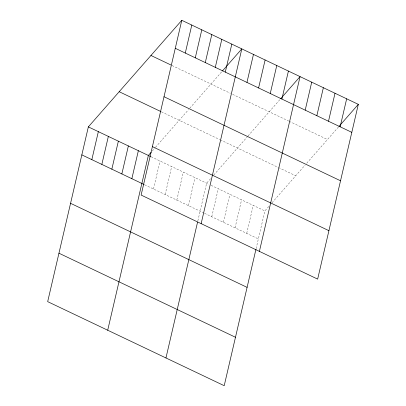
<?xml version="1.0" encoding="UTF-8"?>
<svg xmlns="http://www.w3.org/2000/svg" width="406" height="406" viewBox="0 0 406 406"><rect width="100%" height="100%" fill="white"/><g stroke="black" fill="none" stroke-linecap="round" stroke-linejoin="round"><path stroke-width="0.3" stroke-dasharray="2.03 1.52" d="M153.504 189.003L160.02 161.009M165.156 194.55L171.672 166.556M176.808 200.097L183.319 172.103M188.46 205.644L194.971 177.65M197.854 220.879L206.624 183.197L211.369 177.787M211.759 216.738L218.271 188.744M223.412 222.285L229.923 194.296M235.059 227.837L241.575 199.843M246.711 233.384L253.227 205.39M256.11 248.614L264.874 210.937L268.828 206.426M152.321 150.951L155.092 147.794M155.483 147.348L188.572 109.605M189.795 108.209L222.046 71.426M213.739 175.082L247.64 136.411M248.051 135.949L280.297 99.16M271.99 202.817L305.079 165.08M306.708 163.217L338.553 126.9M172.073 65.528L230.395 93.299M232.613 94.354L288.646 121.034M289.199 121.298L327.485 139.527M161.421 111.823L219.707 139.573M220.26 139.837L277.958 167.313M278.511 167.576L295.71 175.762M151.144 156.782L208.841 184.258M211.059 185.314L264.874 210.937M144.627 184.776L203.99 213.043M204.548 213.307L258.363 238.931"/><path stroke-width="0.61" d="M181.792 20.3L141.126 195.063L317.649 279.115L358.32 104.352L181.792 20.3L88.351 126.885L47.68 301.648L224.208 385.7L255.968 249.223M91.837 159.639L98.353 131.645M101.845 164.405L108.356 136.411M111.848 169.165L118.359 141.171M121.851 173.93L128.362 145.937M131.854 178.691L138.365 150.697M107.702 330.225L148.368 155.462L151.139 152.306M185.283 53.054L191.794 25.065M195.286 57.819L201.797 29.826M205.289 62.58L211.8 34.591M215.292 67.345L221.803 39.352M225.294 72.106L231.811 44.117M165.952 357.965L197.575 222.092M201.143 223.64L241.814 48.877L222.442 70.974M246.95 82.418L253.461 54.424M258.597 87.965L265.113 59.971M270.249 93.512L276.765 65.518M281.901 99.059L288.412 71.065M259.398 251.38L300.064 76.617L280.693 98.709M305.2 110.158L311.717 82.164M316.853 115.705L323.364 87.711M328.505 121.252L335.016 93.258M340.152 126.799L346.668 98.805M338.949 126.449L358.32 104.352M175.28 48.294L351.804 132.346M150.956 55.475L170.962 65.001M164.009 96.729L340.532 180.782M119.186 91.71L160.867 111.559M152.397 146.627L328.921 230.684M88.351 126.885L150.59 156.518M81.834 154.879L144.074 184.512M70.568 203.31L247.092 287.362M58.951 253.212L235.48 337.264"/></g></svg>
